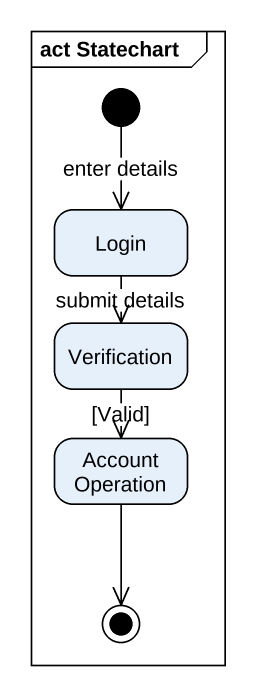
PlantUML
@startuml
mainframe act Statechart
hide empty description
state Login
state Verification
state "Account Operation" as Account_Operation
[*] --> Login : enter details
Login --> Verification : submit details
Verification --> Account_Operation : [Valid]
Account_Operation --> [*]
@enduml
